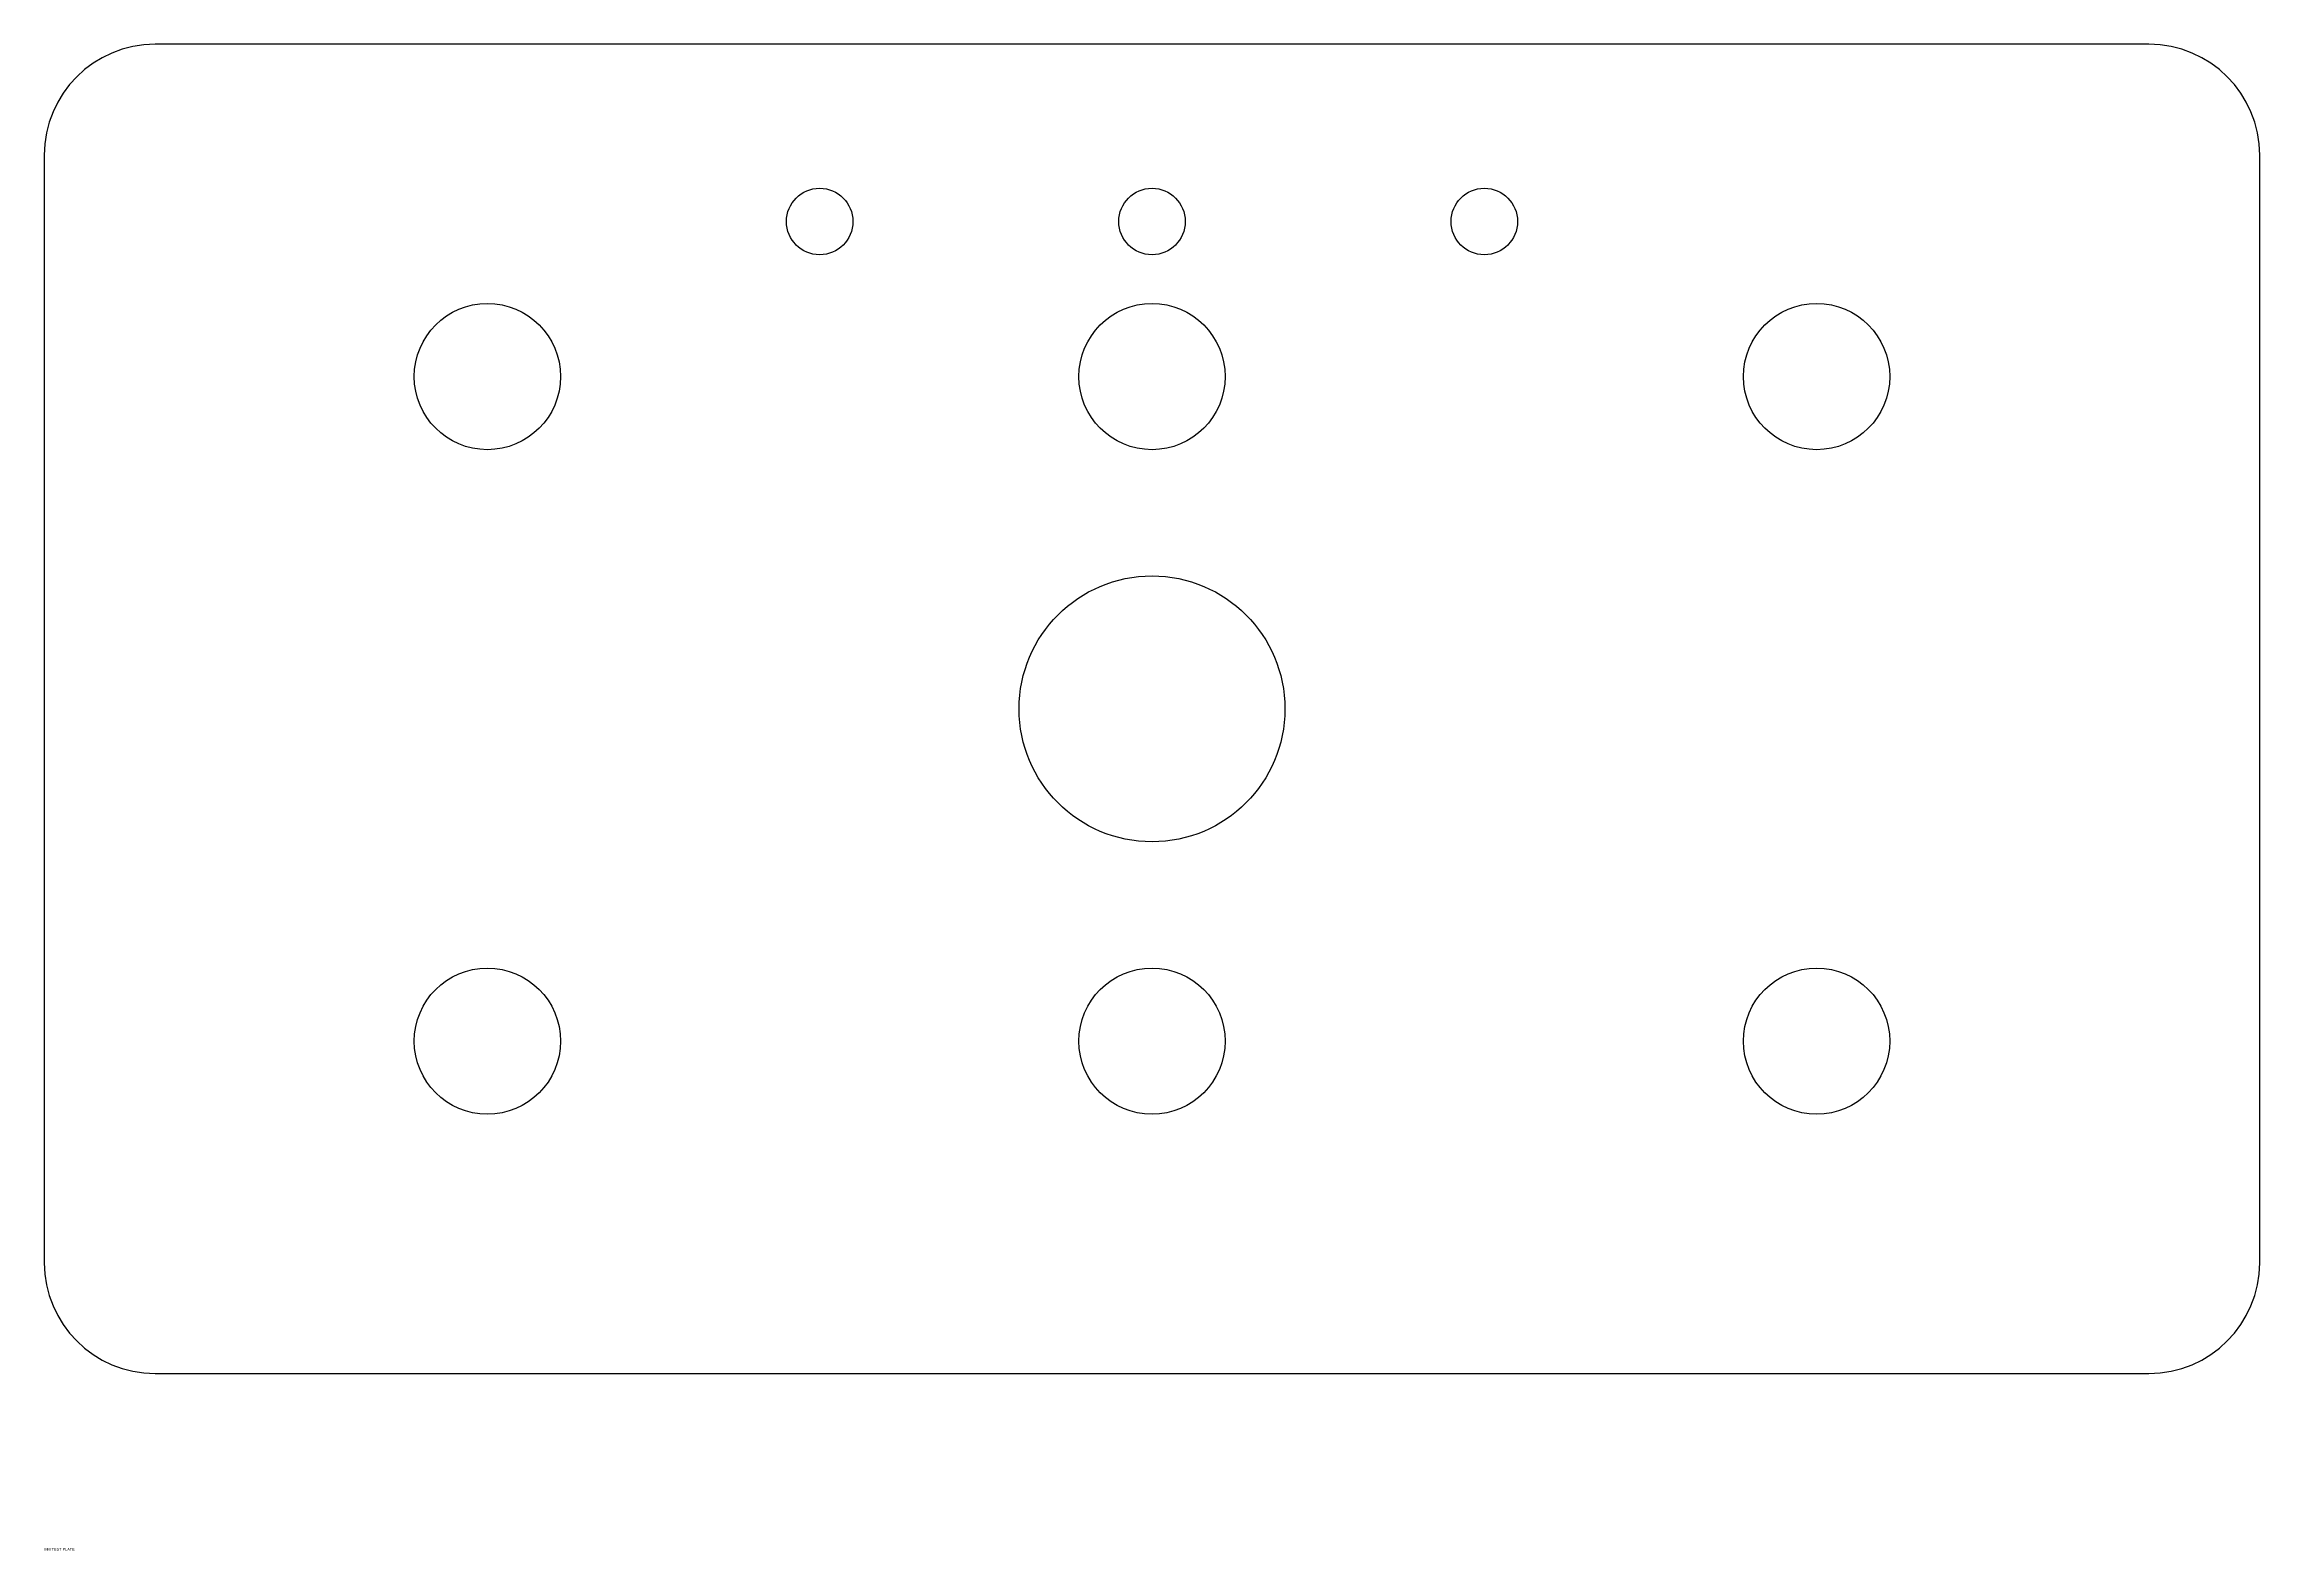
# Model space of a CAD drawing. Header units: millimetres. Extents: x 0 to 100, y -8 to 60.
import ezdxf

# ---------------------------------------------------------------- set-up
doc = ezdxf.new("R2010")
doc.units = ezdxf.units.MM
for name, color, linetype in [('HOLES', 1, 'CONTINUOUS'), ('ISLAND', 5, 'CONTINUOUS'), ('OUTLINE', 7, 'CONTINUOUS'), ('TEXT', 2, 'CONTINUOUS')]:
    doc.layers.add(name, color=color, linetype=linetype)

# ---------------------------------------------------------------- blocks, each defined once
blk = doc.blocks.new('ISL')
blk.add_circle((0, 0), 6)
blk = doc.blocks.new('PIN')
blk.add_circle((0, 0), 1.5)

msp = doc.modelspace()

# ---------------------------------------------------------------- linework, layer by layer
at = {"layer": 'HOLES'}
for centre in [(20, 45), (50, 45), (80, 45), (20, 15), (50, 15), (80, 15)]:
    msp.add_circle(centre, 3.3, dxfattribs=at)
at = {"layer": 'OUTLINE'}
msp.add_lwpolyline([(5, 0), (95, 0, 0.41421), (100, 5), (100, 55, 0.41421), (95, 60), (5, 60, 0.41421), (0, 55), (0, 5, 0.41421)], format="xyb", close=True, dxfattribs=at)

# ---------------------------------------------------------------- block references
at = {"layer": 'HOLES', "row_count": 1, "column_count": 3, "row_spacing": 0, "column_spacing": 15}
msp.add_blockref('PIN', (35, 52), dxfattribs=at)
at = {"layer": 'ISLAND', "rotation": 30}
msp.add_blockref('ISL', (50, 30), dxfattribs=at)

# ---------------------------------------------------------------- texts
at = {"layer": 'TEXT'}
msp.add_text('MM TEST PLATE', height=0.125, dxfattribs=at).set_placement((0, -8))

doc.saveas('drawing.dxf')
